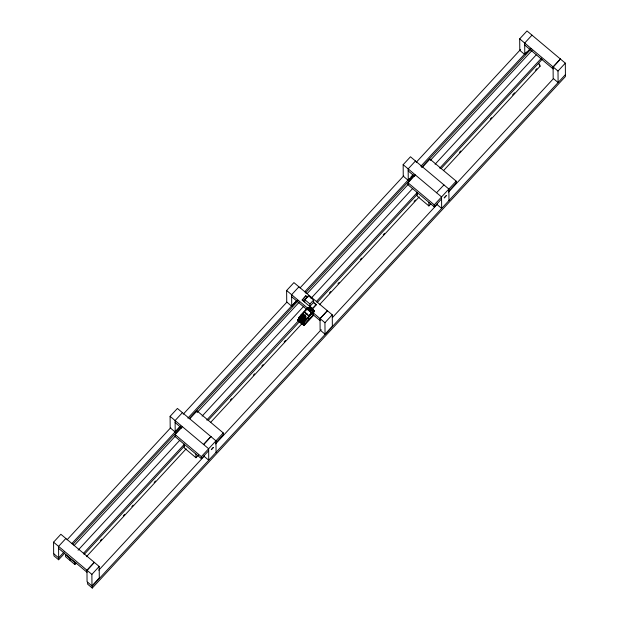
<?xml version="1.0" encoding="UTF-8"?>
<svg xmlns="http://www.w3.org/2000/svg" width="619" height="619" viewBox="0 0 619 619"><rect width="100%" height="100%" fill="white"/><g stroke="black" fill="none" stroke-linecap="round" stroke-linejoin="round"><path stroke-width="0.93" d="M298.807 321.23L299.658 321.091L299.813 320.263L299.519 321.013L298.807 321.044L303.991 325.478L313.245 315.481L313.206 311.868L308.03 307.511L298.784 317.516L298.807 321.23L301.151 323.195L301.19 322.6M309.454 308.409L310.336 307.465L309.748 306.97L308.324 308.517M298.482 320.302L298.567 320.797L297.646 320.062L299.07 318.522L303.681 322.391L302.25 324.124C301.213 323.822 303.527 321.601 301.252 322.631M312.177 310.305L312.696 311.287L313.524 310.606M313.462 310.955C313.307 308.633 315.628 312.494 312.935 312.58L303.968 322.816L301.376 320.642L301.368 319.559A3.451 3.288 -0.5 0 1 301.066 314.909L301.066 315.048A3.451 3.288 -0.5 0 0 301.368 319.69A3.451 3.288 -0.5 0 0 306.243 319.396L311.767 312.827L307.07 308.881L301.066 315.048M309.461 308.231L310.336 307.651L309.748 306.97M298.482 320.487L299.31 319.814L299.758 320.952M309.446 308.216C311.048 311.388 310.382 304.262 313.005 309.817C311.612 309.593 312.293 311.852 313.353 310.908M297.646 320.062L298.551 321.013L298.544 320.139M310.753 308.471L310.003 308.819L309.485 308.386M306.243 319.396L306.745 318.553M298.544 320.333L299.743 320.294L300.161 319.435M312.247 310.328L313.191 309.864M301.244 320.24L299.82 321.888L301.507 320.456M65.877 538.476L58.565 546.376L58.666 557.858L53.667 553.657L53.567 542.174L60.871 534.274L99.195 566.47L99.295 577.953L91.983 585.86L91.883 574.378L99.195 566.47M180.678 426.104L175.2 432.031L170.194 427.83L170.093 416.347L177.405 408.439L215.961 440.836L216.062 452.319M297.213 300.277L291.727 306.204L286.729 301.995L286.628 290.512L293.932 282.612L332.256 314.808L332.357 326.298L325.045 334.198L320.124 330.059L320.023 318.576L327.335 310.676M413.128 175.1L408.261 180.369L403.255 176.167L403.155 164.685L410.467 156.777L448.868 189.043L448.968 200.533M530.274 48.615L524.788 54.542L519.79 50.34L519.689 38.85L526.993 30.95L565.317 63.153L565.433 76.516L92.27 588.05L87.612 584.135L87.596 582.255M182.404 412.641L175.1 420.549L175.2 432.031M298.938 286.814L291.626 294.714L291.727 306.204M415.465 160.986L408.161 168.886L408.261 180.369M532 35.151L524.688 43.059L524.788 54.542M67.061 539.783L170.743 427.683M183.216 414.204L286.907 302.103M300.029 287.912L403.72 175.819M416.192 162.333L520.533 49.528M64.152 551.931L58.596 557.889L58.612 559.762L53.946 555.847L53.93 553.974M71.719 543.699L179.997 426.63M187.874 418.119L296.818 300.347M304.687 291.828L409.693 178.311M411.008 176.895L412.974 174.767M420.85 166.256L526.506 52.027M58.612 559.762L64.515 553.378M73.05 544.155L181.328 427.095M189.205 418.576L298.141 300.803M305.36 293.004L414.304 175.223M421.524 167.424L531.117 48.94M208.673 450.725L201.361 458.625L175.131 436.588L175.115 434.608L182.427 426.708M189.731 418.8L197.043 410.9L223.273 432.936L223.289 434.917L215.977 442.817M441.571 198.931L434.267 206.839L408.037 184.795L408.022 182.814L415.326 174.914M422.638 167.006L429.95 159.106L456.18 181.143L456.195 183.123L448.883 191.031M74.071 545.587L175.788 435.614M197.446 412.2L299.163 302.234M307.039 293.716L408.107 184.454M430.414 160.336L532.139 50.363M302.196 299.774L304.78 301.948L304.765 299.65L308.417 295.696L313.593 300.053L313.616 302.343L316.208 304.834L312.549 308.788L302.196 300.083L305.848 295.82L307.79 297.453M302.196 300.083L305.848 295.82M305.221 299.364L307.96 296.4M78.071 550.206L179.789 440.241M202.103 416.115L303.828 306.15M311.048 298.343L412.765 188.369M435.08 164.252L536.139 54.99M312.549 308.788L309.957 306.297L309.941 303.999L313.593 300.053M301.747 314.483L307.07 308.881M302.49 314.467L303.72 313.137M309.957 306.297L313.616 302.343M297.646 320.247L299.07 318.522M308.324 308.703L309.755 307.163M83.387 553.417L184.454 444.156M206.761 420.03L299.31 319.814M309.167 309.229L309.686 308.858M316.363 301.546L417.423 192.285M439.738 168.167L541.455 58.194M74.876 564.52L74.86 562.64L65.537 554.81L65.552 556.682L74.876 564.52L76.183 563.097M84.06 554.585L184.47 446.036M208.092 420.494L299.317 321.872M317.036 302.722L417.438 194.165M441.068 168.623L542.128 59.362M301.376 320.456L299.952 322.19M310.63 310.452L312.053 309.098M312.549 308.471L316.201 304.525M310.753 310.56L312.185 309.02L310.498 310.243M100.34 540.604L101.648 539.188M123.313 515.766L124.628 514.35M131.847 506.543L133.162 505.119M154.162 482.41L155.477 480.994M230.307 400.091L231.622 398.675M253.287 375.253L254.595 373.837M261.822 366.03L263.129 364.606M284.136 341.897L285.452 340.481M302.838 321.679L302.32 322.429M329.432 292.934L330.747 291.51M337.966 283.703L339.282 282.287M360.281 259.578L361.597 258.162M383.262 234.74L384.569 233.324M414.111 201.384L415.426 199.968M459.406 152.421L460.722 150.997M490.256 119.065L491.571 117.641M512.578 94.939L514.544 92.804M535.551 70.094L536.866 68.678M86.397 556.698L186.18 448.829M210.468 422.568L302.366 323.219M319.435 304.765L419.21 196.896M443.498 170.635L539.992 66.318M299.967 321.818L303.991 325.478L303.96 321.865L313.206 311.868M303.681 322.391L302.25 324.124M314.359 310.846L312.935 312.58M313.237 314.955L303.983 324.96L301.027 322.476M303.96 325.168L313.245 315.481M94.274 562.338L86.962 570.238L87.062 581.721L92.254 586.17L92.27 588.05M87.047 570.308L94.359 562.408M203.574 444.473L210.886 436.573M203.651 444.535L210.963 436.635M320.108 318.646L327.42 310.746M436.557 192.749L443.947 184.911M560.396 59.014L553.084 66.914L553.185 78.396L558.106 82.536L558.005 71.053L565.317 63.153M560.481 59.084L553.169 66.984L553.185 68.972L524.703 45.04M184.292 444.287L184.33 447.947L195.975 457.735L198.56 454.942M417.198 192.501L417.229 196.153L428.882 205.941L430.816 203.852M325.045 334.198L324.944 322.716L332.256 314.808M201.361 458.625L201.345 456.644L223.273 432.936M434.267 206.839L434.244 204.85L456.18 181.143M98.754 570.192L204.409 455.971M215.567 443.908L321.222 329.679M332.38 317.617L437.385 204.1M448.535 192.037L553.541 78.52M92.254 586.17L565.418 74.636M311.844 311.473L312.378 311.125M301.732 323.567C303.929 323.342 301.004 320.704 301.213 323.133M298.815 321.129L299.302 321.253M519.689 38.85L558.005 71.053M403.155 164.685L441.556 196.95L441.656 208.433L436.658 204.231M408.176 170.906L414.745 176.423M408.022 182.814L434.244 204.85M305.848 296.137L307.334 297.375M313.245 302.351L316.208 304.834M304.765 299.65L309.941 303.999M313.199 310.057L310.854 307.898M314.359 311.032L313.454 310.274L313.524 310.792M286.628 290.512L308.424 308.827M312.804 312.51L324.944 322.716M307.086 309.113L311.527 312.843L308.788 315.806L306.908 313.57L304.347 312.077M291.642 296.702L306.978 309.585M312.819 314.498L320.124 320.634M304.099 312.084L308.804 316.038M298.784 317.516L303.96 321.865M298.791 318.468L300.803 320.162M170.093 416.347L208.649 448.744L208.75 460.226L203.752 456.025M175.115 422.56L181.684 428.085M175.115 434.608L201.345 456.644M53.567 542.174L91.883 574.378M58.581 548.364L87.062 572.296M313.438 310.111L313.539 310.622M312.262 310.993L312.239 310.142M298.567 320.99L298.459 320.472M428.851 202.289L428.882 205.941M312.34 310.212L310.661 308.796M310.599 311.976L310.591 311.821A3.087 2.94 -0.5 0 0 308.277 309.864L308.247 310.003A3.087 2.94 -0.5 0 1 310.591 311.945M308.587 316.866L308.618 320.48M308.03 307.511L308.038 308.463M303.643 315.806L303.65 316.518M301.352 322.484L299.673 321.075M197.043 410.9L197.059 412.215M195.944 454.083L195.975 457.735M70.195 558.725L70.21 560.605M538.437 63.409A5.347 1.199 42.8 0 1 539.489 65.838M538.809 63.564A6.043 1.362 42.8 0 1 539.544 66.38M304.347 316.123A1.052 1.006 -0.5 0 1 304.44 317.539A1.052 1.006 -0.5 0 1 302.954 317.632A1.052 1.006 -0.5 0 1 302.861 316.216M303.318 315.93A1.052 1.006 -0.5 0 1 303.859 315.891M306.243 319.265A3.451 3.288 -0.5 0 1 301.368 319.559M211.319 449.642L213.362 447.436L211.319 449.642M444.225 197.848L446.26 195.643L444.225 197.848M305.941 313.965C306.707 315.814 307.388 312.533 305.941 313.965M302.204 318.653A2.19 2.089 -0.5 0 0 305.801 317.501A2.19 2.089 -0.5 0 0 302.954 315.11A2.19 2.089 -0.5 0 0 302.204 318.653M302.204 318.445A2.19 2.089 -0.5 0 0 305.801 317.292A2.19 2.089 -0.5 0 0 302.954 314.901A2.19 2.089 -0.5 0 0 302.204 318.445M302.954 317.268A1.052 1.006 -0.5 0 0 304.68 316.719A1.052 1.006 -0.5 0 0 303.31 315.566A1.052 1.006 -0.5 0 0 302.954 317.268"/></g></svg>
